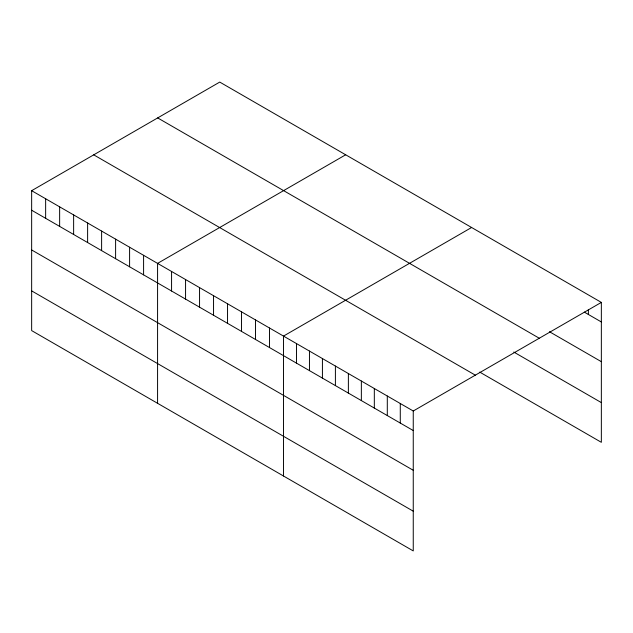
<?xml version="1.0" encoding="UTF-8"?>
<svg xmlns="http://www.w3.org/2000/svg" width="633" height="633" viewBox="0 0 633 633"><rect width="100%" height="100%" fill="white"/><g stroke="black" fill="none" stroke-linecap="round" stroke-linejoin="round"><path stroke-width="0.95" d="M31.65 190.683L413.254 410.999L413.254 550.916L31.65 330.6L31.65 190.683L219.746 82.084L601.35 302.4L601.35 442.317L479.711 372.093M345.681 154.784L157.577 263.383L157.577 403.308M471.609 227.492L283.505 336.091L283.505 476.008M413.254 410.999L601.35 302.4M584.322 312.124L601.35 321.96M549.452 331.716L601.35 361.672M157.68 117.92L539.276 338.236M513.774 352.035L601.35 402.596M93.724 154.848L475.32 375.163M31.65 210.235L413.254 430.551M31.65 249.956L413.254 470.272M31.65 290.879L413.254 511.195M588.374 309.577L588.374 314.466M400.278 403.506L400.278 423.066M387.301 396.013L387.301 415.572M374.325 388.527L374.325 408.079M361.356 381.034L361.356 400.594M348.379 373.541L348.379 393.101M335.403 366.056L335.403 385.608M322.426 358.563L322.426 378.123M309.458 351.07L309.458 370.629M296.481 343.584L296.481 363.136M269.516 328.013L269.516 347.572M255.526 319.934L255.526 339.494M241.529 311.855L241.529 331.415M227.54 303.777L227.54 323.336M213.543 295.698L213.543 315.258M199.553 287.619L199.553 307.179M185.564 279.541L185.564 299.1M171.567 271.462L171.567 291.022M143.588 255.305L143.588 274.864M129.591 247.226L129.591 266.786M115.602 239.155L115.602 258.707M101.612 231.077L101.612 250.628M87.615 222.998L87.615 242.55M73.626 214.919L73.626 234.471M59.637 206.841L59.637 226.392M45.639 198.762L45.639 218.314"/></g></svg>
